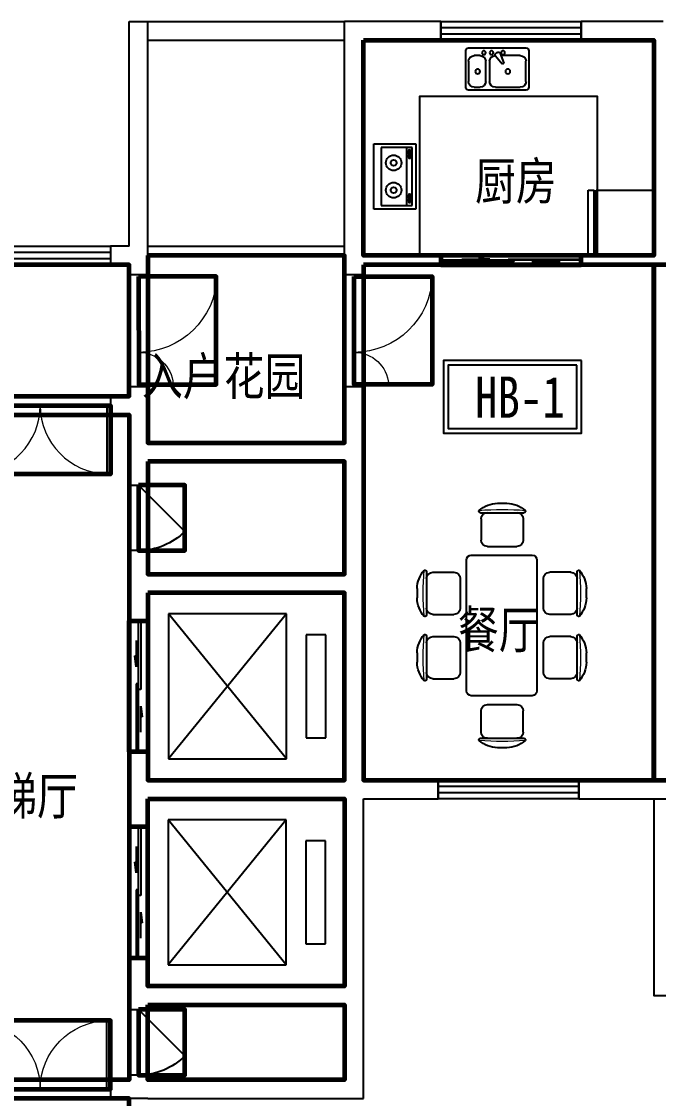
# Model space of a CAD drawing. Extents: x 864767 to 895467, y -830733 to -803533.
# Drawn here: x 880117 to 886917, y -818333 to -806833 of the extents above; entities that cross this region are included whole.
import ezdxf

# ---------------------------------------------------------------- set-up
doc = ezdxf.new("R2010")
doc.units = 0
doc.header["$LTSCALE"] = 1000
doc.header["$MEASUREMENT"] = 0
doc.layers.get('0').update_dxf_attribs({"linetype": 'CONTINUOUS'})
for name, color, linetype in [('0-栏杆', 165, 'CONTINUOUS'), ('BATH', 8, 'CONTINUOUS'), ('F', 8, 'CONTINUOUS'), ('F1', 223, 'CONTINUOUS'), ('STAIR', 3, 'CONTINUOUS'), ('text', 75, 'CONTINUOUS'), ('WALL', 2, 'CONTINUOUS'), ('WINDOW', 4, 'CONTINUOUS'), ('家具', 8, 'CONTINUOUS')]:
    doc.layers.add(name, color=color, linetype=linetype)
for name, color, linetype, lineweight in [('GT_厨房', 4, 'CONTINUOUS', 60), ('GT_客厅', 2, 'CONTINUOUS', 60), ('GT_水机房', 170, 'CONTINUOUS', 60), ('GT_电机房', 210, 'CONTINUOUS', 60), ('GT_电梯', 150, 'CONTINUOUS', 60), ('GT_花园', 74, 'CONTINUOUS', 60), ('GT_过道', 30, 'CONTINUOUS', 60), ('GT_门', 245, 'CONTINUOUS', 60), ('GT_餐厅', 3, 'CONTINUOUS', 60)]:
    doc.layers.add(name, color=color, linetype=linetype, lineweight=lineweight)
doc.styles.add('DIM_FONT', font='ZBTXT.shx', dxfattribs={"width": 0.8})
doc.styles.add('黑体', font='simhei.ttf')

# ---------------------------------------------------------------- blocks, each defined once
blk = doc.blocks.new('dwaddddd')
at = {"layer": 'F'}
for p, q in [((803947, 162672), (804047, 162672)), ((804634, 162672), (804733, 162672)), ((803767, 162572), (804227, 162572)), ((803772, 162504), (803772, 162279)), ((804222, 162504), (804222, 162279)), ((804454, 162572), (804914, 162572)), ((804459, 162504), (804459, 162279)), ((804909, 162504), (804909, 162279)), ((803840, 162212), (804155, 162212)), ((804526, 162212), (804841, 162212)), ((803590, 162093), (803590, 161443)), ((805040, 162143), (803640, 162143)), ((805090, 161443), (805090, 162093)), ((803136, 161993), (803136, 161533)), ((803203, 161988), (803428, 161988)), ((803496, 161921), (803496, 161606)), ((805185, 161921), (805185, 161606)), ((805478, 161988), (805253, 161988)), ((805545, 161993), (805545, 161533)), ((803036, 161813), (803036, 161714)), ((805645, 161813), (805645, 161714)), ((803203, 161538), (803428, 161538)), ((805478, 161538), (805253, 161538)), ((803640, 161393), (805040, 161393)), ((803772, 161031), (803772, 161256)), ((804155, 161323), (803840, 161323)), ((804222, 161031), (804222, 161256)), ((804459, 161031), (804459, 161256)), ((804841, 161323), (804526, 161323)), ((804909, 161031), (804909, 161256)), ((804227, 160963), (803767, 160963)), ((804914, 160963), (804454, 160963)), ((804047, 160863), (803947, 160863)), ((804733, 160863), (804634, 160863))]:
    blk.add_line(p, q, dxfattribs=at)
for centre, radius, start, end in [((803957, 162356), 316, 91.7651, 130.7265), ((804037, 162356), 316, 49.2735, 88.2349), ((804644, 162356), 316, 91.7651, 130.7265), ((804724, 162356), 316, 49.2735, 88.2349), ((803758, 162588), 10, 130.7265, 202.67), ((803767, 162592), 20, 202.67, 270), ((803840, 162504), 67.5, 90, 180), ((804155, 162504), 67.5, 0, 90), ((804227, 162592), 20, 270, 337.33), ((804236, 162588), 10, 337.33, 49.2735), ((804445, 162588), 10, 130.7265, 202.67), ((804454, 162592), 20, 202.67, 270), ((804526, 162504), 67.5, 90, 180), ((804841, 162504), 67.5, 0, 90), ((804914, 162592), 20, 270, 337.33), ((804923, 162588), 10, 337.33, 49.2735), ((803840, 162279), 67.5, 180, 270), ((804155, 162279), 67.5, 270, 0), ((804526, 162279), 67.5, 180, 270), ((804841, 162279), 67.5, 270, 0), ((803640, 162093), 50, 90, 180), ((805040, 162093), 50, 0, 90), ((803351, 161803), 316, 139.2735, 178.2349), ((803120, 162002), 10, 67.33, 139.2735), ((803116, 161993), 20, 360, 67.33), ((803203, 161921), 67.5, 90, 180), ((803428, 161921), 67.5, 360, 90), ((805253, 161921), 67.5, 90, 180), ((805478, 161921), 67.5, 0, 90), ((805565, 161993), 20, 112.67, 180), ((805561, 162002), 10, 40.7265, 112.67), ((805330, 161803), 316, 1.7651, 40.7265), ((803351, 161723), 316, 181.7651, 220.7265), ((805330, 161723), 316, 319.2735, 358.2349), ((803203, 161606), 67.5, 180, 270), ((803428, 161606), 67.5, 270, 360), ((805253, 161606), 67.5, 180, 270), ((805478, 161606), 67.5, 270, 0), ((803120, 161524), 10, 220.7265, 292.67), ((803116, 161533), 20, 292.67, 360), ((805565, 161533), 20, 180, 247.33), ((805561, 161524), 10, 247.33, 319.2735), ((803640, 161443), 50, 180, 270), ((805040, 161443), 50, 270, 0), ((803840, 161256), 67.5, 90, 180), ((804155, 161256), 67.5, 0, 90), ((804526, 161256), 67.5, 90, 180), ((804841, 161256), 67.5, 0, 90), ((803840, 161031), 67.5, 180, 270), ((804155, 161031), 67.5, 270, 0), ((804526, 161031), 67.5, 180, 270), ((804841, 161031), 67.5, 270, 0), ((803758, 160947), 10, 157.33, 229.2735), ((803767, 160943), 20, 90, 157.33), ((803957, 161179), 316, 229.2735, 268.2349), ((804037, 161179), 316, 271.7651, 310.7265), ((804227, 160943), 20, 22.67, 90), ((804236, 160947), 10, 310.7265, 22.67), ((804454, 160943), 20, 90, 157.33), ((804445, 160947), 10, 157.33, 229.2735), ((804644, 161179), 316, 229.2735, 268.2349), ((804724, 161179), 316, 271.7651, 310.7265), ((804914, 160943), 20, 22.67, 90), ((804923, 160947), 10, 310.7265, 22.67)]:
    blk.add_arc(centre, radius, start, end, dxfattribs=at)
at = {"layer": 'F', "lineweight": 13}
for centre, start, end in [((803997, 159894), 84.8023, 95.1977), ((804684, 159894), 84.8023, 95.1977), ((805814, 161763), 174.8023, 185.1977), ((802867, 161763), 354.8023, 5.1977), ((803997, 163641), 264.8023, 275.1977), ((804684, 163641), 264.8023, 275.1977)]:
    blk.add_arc(centre, 2713, start, end, dxfattribs=at)
blk = doc.blocks.new('A$C20217E62')
at = {"layer": 'F1'}
for p, q in [((0, 419), (0, 31)), ((644, 450), (31, 450)), ((92, 368), (298, 368)), ((306, 391), (267, 287)), ((285, 277), (355, 363)), ((335, 402), (350, 393)), ((522, 368), (583, 368)), ((675, 31), (675, 419)), ((31, 92), (31, 307)), ((267, 287), (285, 277)), ((419, 307), (419, 92)), ((460, 92), (460, 307)), ((644, 307), (644, 92)), ((31, 0), (644, 0)), ((358, 31), (92, 31)), ((583, 31), (522, 31))]:
    blk.add_line(p, q, dxfattribs=at)
for centre, radius in [((276, 399), 20.5), ((399, 399), 20.5), ((481, 399), 20.5), ((225, 199), 25.6), ((547, 199), 25.6)]:
    blk.add_circle(centre, radius, dxfattribs=at)
for centre, radius, start, end in [((31, 419), 30.7, 90, 180), ((92, 307), 61.4, 90, 180), ((325, 384), 20.5, 60, 159.4623), ((340, 376), 20.5, 320.5377, 60), ((358, 307), 61.4, 360, 90), ((522, 307), 61.4, 90, 180), ((583, 307), 61.4, 360, 90), ((644, 419), 30.7, 360, 90), ((31, 31), 30.7, 180, 270), ((92, 92), 61.4, 180, 270), ((358, 92), 61.4, 270, 360), ((522, 92), 61.4, 180, 270), ((583, 92), 61.4, 270, 360), ((644, 31), 30.7, 270, 360)]:
    blk.add_arc(centre, radius, start, end, dxfattribs=at)
blk = doc.blocks.new('_E10NWL')
for p, q in [((-275, 0), (275, 0)), ((-275, -482), (-275, 0)), ((275, 0), (275, -482)), ((275, -482), (-275, -482)), ((-275, -550), (-275, -499.1)), ((275, -499.1), (-275, -499.1)), ((-256.6, -482), (-256.6, -499.1)), ((256.6, -482), (256.6, -499.1)), ((275, -499.1), (275, -550)), ((275, -550), (-275, -550))]:
    blk.add_line(p, q)
at = {"style": 'DIM_FONT', "width": 0.8, "flags": 9}
for tag in ['XSIZE', 'YSIZE']:
    blk.add_attdef(tag, (0, 0), '', height=0.5, dxfattribs=at)
blk = doc.blocks.new('A$C179D235A')
at = {"layer": 'BATH'}
for p, q in [((0, 0), (0, 450)), ((0, 450), (700, 450)), ((40, 370), (40, 40)), ((660, 370), (40, 370)), ((660, 40), (660, 370)), ((700, 450), (700, 0)), ((40, 96), (660, 96)), ((40, 40), (660, 40)), ((71, 73), (71, 62)), ((146, 64), (82, 64)), ((82, 64), (82, 47)), ((82, 47), (146, 47)), ((146, 47), (146, 64)), ((163, 72), (163, 62)), ((544, 73), (544, 62)), ((555, 64), (555, 47)), ((619, 64), (555, 64)), ((555, 47), (619, 47)), ((619, 47), (619, 64)), ((636, 72), (636, 62)), ((700, 0), (0, 0))]:
    blk.add_line(p, q, dxfattribs=at)
for centre, radius in [((204, 237), 82.5), ((204, 237), 31.6), ((496, 237), 82.5), ((496, 237), 31.6)]:
    blk.add_circle(centre, radius, dxfattribs=at)
for centre, radius, start, end in [((75, 72), 4.03, 121.9106, 180), ((75, 72), 4.03, 180, 197.9454), ((75, 62), 4.03, 121.9106, 180), ((75, 62), 4.03, 180, 238.0894), ((95, 41), 41.3, 104.4631, 121.9106), ((95, 30), 41.3, 104.4631, 121.9106), ((95, 93), 41.3, 238.0894, 251.0845), ((108, -11), 94.4, 96.0983, 104.4631), ((108, -21), 94.4, 96.0983, 104.4631), ((117, -93), 177, 90, 96.0983), ((117, -104), 177, 90, 96.0983), ((117, -93), 177, 83.9017, 90), ((117, -104), 177, 83.9017, 90), ((126, -11), 94.4, 75.5369, 83.9017), ((126, -21), 94.4, 75.5369, 83.9017), ((126, 145), 94.4, 282.4611, 284.4631), ((139, 41), 41.3, 58.0894, 75.5369), ((139, 30), 41.3, 58.0894, 75.5369), ((139, 93), 41.3, 284.4631, 301.9106), ((159, 72), 4.03, 0, 58.0894), ((159, 62), 4.03, 360, 58.0894), ((159, 62), 4.03, 301.9106, 360), ((548, 72), 4.03, 121.9106, 180), ((548, 72), 4.03, 180, 197.9454), ((548, 62), 4.03, 121.9106, 180), ((548, 62), 4.03, 180, 238.0894), ((568, 41), 41.3, 104.4631, 121.9106), ((568, 30), 41.3, 104.4631, 121.9106), ((568, 93), 41.3, 238.0894, 251.0845), ((581, -11), 94.4, 96.0983, 104.4631), ((581, -21), 94.4, 96.0983, 104.4631), ((590, -93), 177, 90, 96.0983), ((590, -104), 177, 90, 96.0983), ((590, -93), 177, 83.9017, 90), ((590, -104), 177, 83.9017, 90), ((599, -11), 94.4, 75.5369, 83.9017), ((599, -21), 94.4, 75.5369, 83.9017), ((599, 145), 94.4, 282.4611, 284.4631), ((612, 41), 41.3, 58.0894, 75.5369), ((612, 30), 41.3, 58.0894, 75.5369), ((612, 93), 41.3, 284.4631, 301.9106), ((632, 72), 4.03, 0, 58.0894), ((632, 62), 4.03, 0, 58.0894), ((632, 62), 4.03, 301.9106, 360)]:
    blk.add_arc(centre, radius, start, end, dxfattribs=at)
blk = doc.blocks.new('$DorLib2D$00000025')
at = {"const_width": 0.02}
for points in [[(0.481, -0.0014), (0.481, 0.6906)], [(-0.481, 0.0014), (-0.481, 0.3084)]]:
    blk.add_lwpolyline(points, dxfattribs=at)
at = {"lineweight": 13}
for centre, radius, start, end in [((0.5046, -0.0019), 0.6987, 91.93969, 179.72377), ((-0.5008, 0.0026), 0.3067, 359.78987, 85.75083)]:
    blk.add_arc(centre, radius, start, end, dxfattribs=at)
blk = doc.blocks.new('$WINLIB2D$00000001')
for p, q in [((-0.5, 0.5), (0.5, 0.5)), ((-0.5, 0.5), (-0.5, -0.5)), ((0.5, -0.5), (0.5, 0.5)), ((0.5, 0.1667), (-0.5, 0.1667)), ((0.5, -0.1667), (-0.5, -0.1667)), ((-0.5, -0.5), (0.5, -0.5))]:
    blk.add_line(p, q)
blk = doc.blocks.new('$DorLib2D$00000002')
for p, q in [((-0.5, 0), (-0.5, 0.4875)), ((-0.475, 0.4875), (-0.5, 0.4875)), ((-0.475, 0), (-0.475, 0.4875)), ((0.475, 0), (0.475, 0.4875)), ((0.475, 0.4875), (0.5, 0.4875)), ((0.5, 0), (0.5, 0.4875)), ((-0.5, 0), (-0.475, 0)), ((0.5, 0), (0.475, 0))]:
    blk.add_line(p, q)
at = {"lineweight": 13}
for centre, start, end in [((-0.4875, 0), 0, 88.53072), ((0.4875, 0), 91.46928, 180)]:
    blk.add_arc(centre, 0.4875, start, end, dxfattribs=at)
blk = doc.blocks.new('$DorLib2D$00000131')
at = {"color": 0, "linetype": 'Continuous'}
for p, q in [((0.15, 0.125), (0.2319, 0.1973)), ((0.2319, 0.1973), (0.2319, 0.125)), ((-0.5, 0.125), (-0.5, 0)), ((0.0192, 0.125), (-0.5, 0.125)), ((0.0192, 0), (0.0192, 0.125)), ((0.35, 0.125), (0.15, 0.125)), ((-0.5, 0), (0.0192, 0)), ((-0.024, 0), (0.5, 0)), ((-0.024, -0.125), (-0.024, 0)), ((0.5, 0), (0.5, -0.125)), ((-0.35, -0.125), (-0.15, -0.125)), ((-0.2319, -0.1973), (-0.2319, -0.125)), ((-0.15, -0.125), (-0.2319, -0.1973)), ((0.5, -0.125), (-0.024, -0.125))]:
    blk.add_line(p, q, dxfattribs=at)
blk = doc.blocks.new('$DorLib2D$00000114')
at = {"color": 0}
blk.add_line((0.5, 0), (-0.207, 0.707), dxfattribs=at)
blk.add_arc((0.5, 0), 1, 135, 180, dxfattribs=at)

msp = doc.modelspace()

# ---------------------------------------------------------------- linework, layer by layer
at = {"layer": '0-栏杆'}
for p, q in [((881467, -806833, 0), (883567, -806833, 0)), ((881467, -807033, 0), (883567, -807033, 0)), ((881467, -809233, 0), (883567, -809233, 0)), ((881467, -809333, 0), (883567, -809333, 0))]:
    msp.add_line(p, q, dxfattribs=at)
at = {"layer": '0-栏杆', "elevation": 0}
msp.add_lwpolyline([(886867, -815133), (886867, -817233), (891567, -817233), (891567, -815733)], dxfattribs=at)
at = {"layer": 'F', "elevation": 0}
msp.add_lwpolyline([(886267, -809333), (886267, -807633), (884367, -807633), (884367, -809333)], dxfattribs=at)
at = {"layer": 'GT_厨房'}
msp.add_lwpolyline([(883767, -807033), (886867, -807033), (886867, -809333), (883767, -809333), (883767, -807033)], dxfattribs=at)
at = {"layer": 'GT_客厅'}
msp.add_lwpolyline([(886867, -809433), (886867, -814933), (891367, -814933), (891367, -809433), (886867, -809433)], dxfattribs=at)
at = {"layer": 'GT_水机房'}
msp.add_lwpolyline([(881467, -817333), (883567, -817333), (883567, -818133), (881467, -818133), (881467, -817333)], dxfattribs=at)
at = {"layer": 'GT_电机房'}
msp.add_lwpolyline([(881467, -811533), (881467, -812733), (883567, -812733), (883567, -811533), (881467, -811533)], dxfattribs=at)
at = {"layer": 'GT_电梯'}
for points in [[(881467, -812933), (881467, -814933), (883567, -814933), (883567, -812933), (881467, -812933)], [(881467, -815133), (883567, -815133), (883567, -817133), (881467, -817133), (881467, -815133)]]:
    msp.add_lwpolyline(points, dxfattribs=at)
at = {"layer": 'GT_花园'}
msp.add_lwpolyline([(881467, -809333), (881467, -811333), (883567, -811333), (883567, -809333), (881467, -809333)], dxfattribs=at)
at = {"layer": 'GT_过道'}
for points in [[(879367, -809433), (879367, -810833), (881267, -810833), (881267, -809433), (879367, -809433)], [(879367, -811033), (881267, -811033), (881267, -818133), (879367, -818133), (879367, -811033)], [(876667, -818333), (876667, -819633), (881267, -819633), (881267, -818333), (876667, -818333)]]:
    msp.add_lwpolyline(points, dxfattribs=at)
at = {"layer": 'GT_门'}
for points in [[(884592, -809333), (884592, -809433), (886092, -809433), (886092, -809333), (884592, -809333)], [(881365, -809556), (881369, -810710), (882196, -810710), (882196, -809556), (881365, -809556)], [(883665, -809556), (884503, -809556), (884503, -810710), (883669, -810710), (883669, -809556)], [(879567, -811665), (879567, -810933), (881067, -810933), (881067, -811665), (879567, -811665)], [(881367, -811783), (881367, -812483), (881862, -812483), (881862, -811783), (881367, -811783)], [(881267, -813233), (881467, -813233), (881467, -814633), (881267, -814633), (881267, -813233)], [(881267, -815433), (881267, -816833), (881467, -816833), (881467, -815433), (881267, -815433)], [(881367, -817383), (881367, -818083), (881862, -818083), (881862, -817383), (881367, -817383)], [(879567, -817502), (879567, -818233), (881067, -818233), (881067, -817502), (879567, -817502)]]:
    msp.add_lwpolyline(points, dxfattribs=at)
at = {"layer": 'GT_餐厅'}
msp.add_lwpolyline([(883767, -809433), (883767, -814933), (886867, -814933), (886867, -809433), (883767, -809433)], dxfattribs=at)
at = {"layer": 'STAIR'}
for p, q in [((882946, -813158, 0), (881686, -814708, 0)), ((882946, -814708, 0), (881686, -813158, 0)), ((881686, -813158, 0), (881686, -814708, 0)), ((882946, -813158, 0), (881686, -813158, 0)), ((882946, -814708, 0), (882946, -813158, 0)), ((883156, -813383, 0), (883156, -814483, 0)), ((883366, -813383, 0), (883156, -813383, 0)), ((883366, -814483, 0), (883366, -813383, 0)), ((883156, -814483, 0), (883366, -814483, 0)), ((881686, -814708, 0), (882946, -814708, 0)), ((882942, -815358, 0), (881682, -816908, 0)), ((882942, -816908, 0), (881682, -815358, 0)), ((881682, -815358, 0), (881682, -816908, 0)), ((882942, -815358, 0), (881682, -815358, 0)), ((882942, -816908, 0), (882942, -815358, 0)), ((883152, -815583, 0), (883152, -816683, 0)), ((883362, -815583, 0), (883152, -815583, 0)), ((883362, -816683, 0), (883362, -815583, 0)), ((883152, -816683, 0), (883362, -816683, 0)), ((881682, -816908, 0), (882942, -816908, 0))]:
    msp.add_line(p, q, dxfattribs=at)
at = {"layer": 'text', "color": 7, "elevation": 0}
for points in [[(886096, -810454), (884621, -810454), (884621, -811230), (886096, -811230)], [(886046, -810504), (884671, -810504), (884671, -811180), (886046, -811180)]]:
    msp.add_lwpolyline(points, close=True, dxfattribs=at)
at = {"layer": 'WALL'}
for p, q in [((881267, -809233), (881267, -806833)), ((881267, -806833), (881467, -806833)), ((881467, -809333), (881467, -806833)), ((884592, -806833), (883567, -806833)), ((883567, -809333), (883567, -806833)), ((884592, -807033), (884592, -806833)), ((886967, -806833), (886092, -806833)), ((886092, -806833), (886092, -807033)), ((883767, -807033), (884592, -807033)), ((883767, -809333), (883767, -807033)), ((886092, -807033), (886867, -807033)), ((886867, -807033), (886867, -807633)), ((886867, -807633), (886867, -809333)), ((881267, -809233), (881067, -809233)), ((881067, -809233), (881067, -809433)), ((881467, -809533), (881467, -809333)), ((883567, -809333), (883567, -809533)), ((884592, -809333), (883767, -809333)), ((884592, -809433), (884592, -809333)), ((886867, -809333), (886092, -809333)), ((886092, -809333), (886092, -809433)), ((881067, -809433), (881267, -809433)), ((881267, -809433), (881267, -809533)), ((883767, -809533), (883767, -809433)), ((883767, -809433), (884592, -809433)), ((886092, -809433), (886967, -809433)), ((881267, -809533), (881467, -809533)), ((883567, -809533), (883767, -809533)), ((881467, -810733), (881267, -810733)), ((881267, -810733), (881267, -810833)), ((881467, -810933), (881467, -810733)), ((883767, -810733), (883567, -810733)), ((883567, -810733), (883567, -811333)), ((883767, -811433), (883767, -810733)), ((881267, -810833), (881067, -810833)), ((881067, -810833), (881067, -811033)), ((881467, -811333), (881467, -810933)), ((881067, -811033), (881267, -811033)), ((881267, -811433), (881267, -811033)), ((881267, -811433), (881267, -811783)), ((881467, -811333), (883567, -811333)), ((883767, -812833), (883767, -811433)), ((881467, -811783), (881467, -811533)), ((881467, -811533), (883567, -811533)), ((883567, -812733), (883567, -811533)), ((881267, -811783), (881467, -811783)), ((881467, -812483), (881267, -812483)), ((881267, -812483), (881267, -812833)), ((881467, -812733), (881467, -812483)), ((881467, -812733), (883567, -812733)), ((881267, -812833), (881267, -813233)), ((881467, -812933), (883567, -812933)), ((881467, -813233), (881467, -812933)), ((883567, -814933), (883567, -812933)), ((883767, -814933), (883767, -812833)), ((881267, -813233), (881467, -813233)), ((881467, -814633), (881267, -814633)), ((881267, -814633), (881267, -815033)), ((881467, -814933), (881467, -814633)), ((883567, -814933), (881467, -814933)), ((884567, -814933), (883767, -814933)), ((884567, -815133), (884567, -814933)), ((887731, -814933), (886067, -814933)), ((886067, -814933), (886067, -815133)), ((881267, -815033), (881267, -815433)), ((881467, -815433), (881467, -815133)), ((883567, -815133), (881467, -815133)), ((883567, -817133), (883567, -815133)), ((883767, -817233), (883767, -815133)), ((883767, -815133), (884567, -815133)), ((886067, -815133), (887731, -815133)), ((881267, -815433), (881467, -815433)), ((881467, -816833), (881267, -816833)), ((881267, -816833), (881267, -817233)), ((881467, -817133), (881467, -816833)), ((883567, -817133), (881467, -817133)), ((881267, -817233), (881267, -817383)), ((883767, -818333), (883767, -817233)), ((881267, -817383), (881467, -817383)), ((883567, -817333), (881467, -817333)), ((881467, -817383), (881467, -817333)), ((883567, -818133), (883567, -817333)), ((881467, -818083), (881267, -818083)), ((881267, -818083), (881267, -818133)), ((881467, -818133), (881467, -818083)), ((881267, -818133), (881067, -818133)), ((881067, -818133), (881067, -818333)), ((881467, -818133), (883567, -818133)), ((881067, -818333), (881267, -818333)), ((881467, -818333), (881267, -818333)), ((881467, -818333), (883767, -818333))]:
    msp.add_line(p, q, dxfattribs=at)
at = {"layer": 'WINDOW'}
for p, q in [((881267, -810733, 0), (881267, -809533, 0)), ((883567, -810733, 0), (883567, -809533, 0))]:
    msp.add_line(p, q, dxfattribs=at)

# ---------------------------------------------------------------- block references
at = {"xscale": -1, "rotation": 90}
msp.add_blockref('dwaddddd', (1047012, -8942, 0), dxfattribs=at)
at = {"layer": 'BATH', "rotation": 90}
msp.add_blockref('A$C179D235A', (884327, -808838, 0), dxfattribs=at)
at = {"layer": 'F1', "extrusion": (0, 0, -1), "zscale": -1}
msp.add_blockref('A$C20217E62', (-885534, -807565, 0), dxfattribs=at)
at = {"layer": 'WINDOW'}
for name, p, xscale, yscale, zscale, rotation in [('$WINLIB2D$00000001', (885342, -806933), -1500, -200, -1500, 180.000000000002), ('$WINLIB2D$00000001', (880317, -809333), -1500, 200, -1500, 180), ('$DorLib2D$00000025', (881367, -810133), 1200, -1200, 1200, 89.99999999999584), ('$DorLib2D$00000025', (883667, -810133), 1200, -1200, 1200, 89.99999999997141), ('$DorLib2D$00000114', (881367, -812133), 700, -700, 700, 90), ('$DorLib2D$00000131', (881367, -813933), 1400, 200, 1400, 90), ('$WINLIB2D$00000001', (885317, -815033), 1500, 200, 1500, 180.0000000000068), ('$DorLib2D$00000131', (881367, -816133), 1400, 200, 1400, 90), ('$DorLib2D$00000114', (881367, -817733), 700, -700, 700, 90), ('$DorLib2D$00000002', (880317, -818233), -1500, 1500, -1500, 3.81149e-11)]:
    msp.add_blockref(name, p, dxfattribs=dict(at, xscale=xscale, yscale=yscale, zscale=zscale, rotation=rotation))
at = {"layer": 'WINDOW', "xscale": -1500, "zscale": -1500}
for name, p, yscale in [('$DorLib2D$00000131', (885342, -809383), 100), ('$DorLib2D$00000002', (880317, -810933), -1500)]:
    msp.add_blockref(name, p, dxfattribs=dict(at, yscale=yscale))
at = {"layer": '家具', "extrusion": (0, 0, -1), "xscale": -1.272727265954014, "yscale": 1.272727273404598, "zscale": -1.27272727272727, "rotation": 90}
msp.add_blockref('_E10NWL', (-886867, -808983, 0), dxfattribs=at)

# ---------------------------------------------------------------- texts
at = {"layer": 'text', "color": 0, "style": '黑体', "width": 0.8}
for s, p in [('厨房', (884959, -808736, 0)), ('入户花园', (881402, -810821, 0)), ('餐厅', (884776, -813527, 0)), ('电梯厅', (879409, -815302, 0))]:
    msp.add_text(s, height=400, dxfattribs=at).set_placement(p)
at = {"layer": 'text', "color": 7, "style": '黑体', "width": 0.8}
msp.add_text('HB-1', height=440, dxfattribs=at).set_placement((884959, -811064, 0))

doc.saveas('drawing.dxf')
